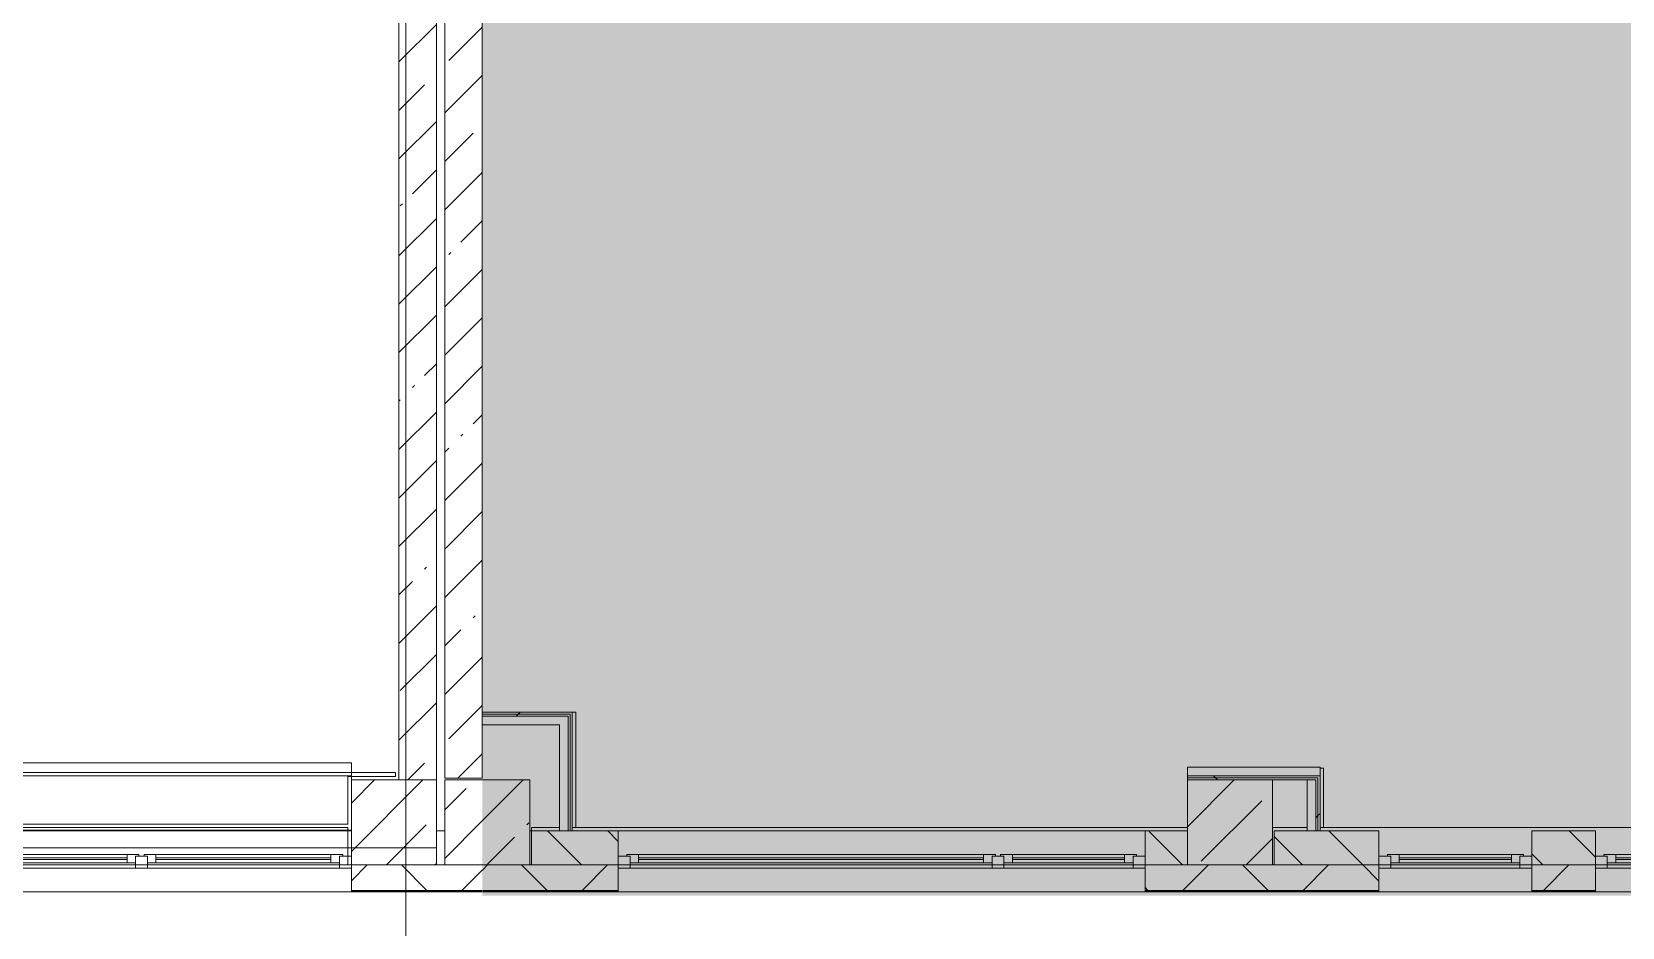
# Model space of a CAD drawing. Header units: millimetres. Extents: x 35147 to 231677, y -8553 to 29000.
# Drawn here: x 140777 to 150135, y -466 to 4803 of the extents above; entities that cross this region are included whole.
import ezdxf

# ---------------------------------------------------------------- set-up
doc = ezdxf.new("R2010")
doc.units = ezdxf.units.MM
doc.layers.add('A-DETL-GENF-2', color=7, linetype='Continuous', lineweight=9, true_color=0xc0c0c0, transparency=0.4)
for name, color, linetype, lineweight, true_color in [('A-FLOR-1', 7, 'Continuous', 5, 0xaaaaaa), ('A-FLOR-2', 7, 'Continuous', 5, 0xb7b7b7), ('A-GLAZ-3', 7, 'Continuous', 5, 0x737373), ('A-WALL-3', 7, 'Continuous', 9, 0x737373), ('A-WALL-4', 7, 'Continuous', 5, 0x737373), ('I-WALL-1', 7, 'Continuous', 5, 0xe7e7e7), ('I-WALL-2', 7, 'Continuous', 9, 0xe7e7e7), ('I-WALL-4', 7, 'Continuous', 5, 0x737373), ('S-COLS-2', 7, 'Continuous', 5, 0x737373)]:
    doc.layers.add(name, color=color, linetype=linetype, lineweight=lineweight, true_color=true_color)
for name, color, linetype, lineweight in [('A-GLAZ-2', 7, 'Continuous', 5), ('A-WALL', 7, 'Continuous', 9), ('A-WALL-2', 7, 'Continuous', 5), ('I-WALL-3', 7, 'Continuous', 5), ('S-COLS-1', 7, 'Continuous', 5), ('Оси', 7, 'Continuous', 9)]:
    doc.layers.add(name, color=color, linetype=linetype, lineweight=lineweight)
pattern_1 = [(45, (-38790, -150), (-285.123, 285.123), []), (45, (-38504.88, -150), (-285.123, 285.123), [504.031, -100.806, 16.764, -84.042])]
pattern_2 = [(45, (104667.4, 0), (-353.5534, 353.5534), []), (135, (104667.4, 0), (-353.5534, -353.5534), [])]
pattern_3 = [(45, (104667.4, 0), (-285.123, 285.123), []), (45, (104952.5, 0), (-285.123, 285.123), [504.031, -100.806, 16.764, -84.042])]
pattern_4 = [(135, (104667.4, 0), (-176.7767, -176.7767), [])]
pattern_5 = [(45, (104667.4, 0), (-530.33, 530.33), []), (135, (104667.4, 0), (-530.33, -530.33), [])]

# ---------------------------------------------------------------- blocks, each defined once
blk = doc.blocks.new('BSC_Колонна _Прямоугольная - 500х500-V243-2_9_2_птичка')
at = {"layer": 'S-COLS-1'}
h = blk.add_hatch(dxfattribs=at)
h.set_pattern_fill('FP_73', color=256, style=0, pattern_type=2)
h.set_pattern_definition(pattern_1)
h.paths.add_polyline_path([(-49.9, -250), (-30, -250), (-30, 250), (-250, 250), (-250, -250)])
h = blk.add_hatch(dxfattribs=at)
h.set_pattern_fill('FP_73', color=256, style=0, pattern_type=2)
h.set_pattern_definition(pattern_1)
h.paths.add_polyline_path([(-6.4, -250), (250, -250), (250, 250), (-30, 250), (-30, -250)])
for p, q in [((-30, 250), (-250, 250)), ((-250, 250), (-250, -250)), ((-250, -250), (-30, -250))]:
    blk.add_line(p, q, dxfattribs=at)
at = {"layer": 'S-COLS-2'}
for p, q in [((250, 250), (-30, 250)), ((250, -250), (250, 250)), ((-30, -250), (250, -250))]:
    blk.add_line(p, q, dxfattribs=at)
blk = doc.blocks.new('BSC_Колонна _Прямоугольная - 500х500-V244-2_9_2_птичка')
at = {"layer": 'S-COLS-1'}
h = blk.add_hatch(dxfattribs=at)
h.set_pattern_fill('FP_74', color=256, style=0, pattern_type=2)
h.set_pattern_definition([(45, (-43160, -150), (-285.123, 285.123), []), (45, (-42874.88, -150), (-285.123, 285.123), [504.031, -100.806, 16.764, -84.042])])
h.paths.add_polyline_path([(-250, -250), (250, -250), (250, 250), (-250, 250), (-250, -29.5)])
at = {"layer": 'S-COLS-2'}
for p, q in [((250, 250), (-250, 250)), ((-250, 250), (-250, -250)), ((250, -250), (250, 250)), ((-250, -250), (250, -250))]:
    blk.add_line(p, q, dxfattribs=at)
blk = doc.blocks.new('120_Окно_СКБ_2Ст - 120_Окно_СКБ_2Ст 3100х2500 _мал_ створка слева-2_-22446420-2_9_2_птичка')
at = {"layer": 'A-GLAZ-3'}
for p, q in [((-1550, -127), (-1550, -57)), ((-1550, -57), (-1480, -57)), ((1550, -57), (-1550, -57)), ((-1480, -57), (-1480, -127)), ((-720, -87), (-1480, -87)), ((-1480, -87), (-1480, -127)), ((-1430, -137), (-1430, -87)), ((-770, -137), (-770, -87)), ((-720, -127), (-720, -57)), ((-720, -57), (-650, -57)), ((-720, -127), (-720, -87)), ((-650, -57), (-650, -127)), ((1480, -87), (-650, -87)), ((-650, -87), (-650, -127)), ((-600, -137), (-600, -87)), ((1430, -137), (1430, -87)), ((1480, -127), (1480, -57)), ((1480, -57), (1550, -57)), ((1480, -127), (1480, -87)), ((1550, -57), (1550, -127)), ((-1480, -127), (-1550, -127)), ((-1550, -127), (-1500, -127)), ((-1480, -127), (-1500, -127)), ((-1500, -127), (-1500, -137)), ((-1500, -137), (-700, -137)), ((-700, -137), (-1500, -137)), ((-1430, -107), (-770, -107)), ((-770, -117), (-1430, -117)), ((-650, -127), (-720, -127)), ((-700, -127), (-720, -127)), ((-700, -127), (-670, -127)), ((-700, -137), (-700, -127)), ((-650, -127), (-670, -127)), ((-670, -127), (-670, -137)), ((-670, -137), (1500, -137)), ((1500, -137), (-670, -137)), ((-600, -107), (1430, -107)), ((1430, -117), (-600, -117)), ((1550, -127), (1480, -127)), ((1500, -127), (1480, -127)), ((1500, -127), (1550, -127)), ((1500, -137), (1500, -127))]:
    blk.add_line(p, q, dxfattribs=at)
blk = doc.blocks.new('120_Окно_СКБ_2Ст - 120_Окно_СКБ_2Ст 2100х2400 _мал створка справа_-22446225-2_9_2_птичка')
at = {"layer": 'A-GLAZ-2'}
for p, q in [((-1050, -127), (-1050, -57)), ((-1050, -57), (-980, -57)), ((1050, -57), (-1050, -57)), ((-980, -57), (-980, -127)), ((150, -87), (-980, -87)), ((-980, -87), (-980, -127)), ((-930, -137), (-930, -87)), ((100, -137), (100, -87)), ((150, -127), (150, -57)), ((150, -57), (220, -57)), ((150, -127), (150, -87)), ((220, -57), (220, -127)), ((980, -87), (220, -87)), ((220, -87), (220, -127)), ((270, -137), (270, -87)), ((930, -137), (930, -87)), ((980, -127), (980, -57)), ((980, -57), (1050, -57)), ((980, -127), (980, -87)), ((1050, -57), (1050, -127)), ((-980, -127), (-1050, -127)), ((-1050, -127), (-1000, -127)), ((-980, -127), (-1000, -127)), ((-1000, -127), (-1000, -137)), ((-1000, -137), (170, -137)), ((170, -137), (-1000, -137)), ((-930, -107), (100, -107)), ((100, -117), (-930, -117)), ((220, -127), (150, -127)), ((170, -127), (150, -127)), ((170, -127), (200, -127)), ((170, -137), (170, -127)), ((220, -127), (200, -127)), ((200, -127), (200, -137)), ((200, -137), (1000, -137)), ((1000, -137), (200, -137)), ((270, -107), (930, -107)), ((930, -117), (270, -117)), ((1050, -127), (980, -127)), ((1000, -127), (980, -127)), ((1000, -127), (1050, -127)), ((1000, -137), (1000, -127))]:
    blk.add_line(p, q, dxfattribs=at)
blk = doc.blocks.new('120_Окно_СКБ_2Ст - 120_Окно_СКБ_2Ст 2100х2500 _мал створка СЛЕВА_-V280-2_9_2_птичка')
at = {"layer": 'A-GLAZ-3'}
for p, q in [((-1050, -127), (-1050, -57)), ((-1050, -57), (-980, -57)), ((1050, -57), (-1050, -57)), ((-980, -57), (-980, -127)), ((-220, -87), (-980, -87)), ((-980, -87), (-980, -127)), ((-930, -137), (-930, -87)), ((-270, -137), (-270, -87)), ((-220, -127), (-220, -57)), ((-220, -57), (-150, -57)), ((-220, -127), (-220, -87)), ((-150, -57), (-150, -127)), ((980, -87), (-150, -87)), ((-150, -87), (-150, -127)), ((-100, -137), (-100, -87)), ((930, -137), (930, -87)), ((980, -127), (980, -57)), ((980, -57), (1050, -57)), ((980, -127), (980, -87)), ((1050, -57), (1050, -127)), ((-980, -127), (-1050, -127)), ((-1050, -127), (-1000, -127)), ((-980, -127), (-1000, -127)), ((-1000, -127), (-1000, -137)), ((-1000, -137), (-200, -137)), ((-200, -137), (-1000, -137)), ((-930, -107), (-270, -107)), ((-270, -117), (-930, -117)), ((-150, -127), (-220, -127)), ((-200, -127), (-220, -127)), ((-200, -127), (-170, -127)), ((-200, -137), (-200, -127)), ((-150, -127), (-170, -127)), ((-170, -127), (-170, -137)), ((-170, -137), (1000, -137)), ((1000, -137), (-170, -137)), ((-100, -107), (930, -107)), ((930, -117), (-100, -117)), ((1050, -127), (980, -127)), ((1000, -127), (980, -127)), ((1000, -127), (1050, -127)), ((1000, -137), (1000, -127))]:
    blk.add_line(p, q, dxfattribs=at)
blk = doc.blocks.new('BSC_Колонна _Прямоугольная - 500х500-V317-2_9_2_птичка')
at = {"layer": 'S-COLS-1'}
h = blk.add_hatch(dxfattribs=at)
h.set_pattern_fill('FP_137', color=256, style=0, pattern_type=2)
h.set_pattern_definition([(45, (-38240, -150), (-285.123, 285.123), []), (45, (-37954.88, -150), (-285.123, 285.123), [504.031, -100.806, 16.764, -84.042])])
h.paths.add_polyline_path([(-250, -250), (250, -250), (250, 250), (-250, 250), (-250, 80.5)])
for p, q in [((250, 250), (-250, 250)), ((-250, 250), (-250, -250)), ((250, -250), (250, 250)), ((-250, -250), (250, -250))]:
    blk.add_line(p, q, dxfattribs=at)
blk = doc.blocks.new('120_Окно_СКБ_1Ст - 120_Окно_СКБ_1Ст 900х2500_h_-20664874-2_9_2_птичка')
at = {"layer": 'A-GLAZ-3'}
for p, q in [((-450, -127), (-450, -57)), ((-450, -57), (-380, -57)), ((450, -57), (-450, -57)), ((-380, -57), (-380, -127)), ((380, -87), (-380, -87)), ((-380, -87), (-380, -127)), ((-330, -137), (-330, -87)), ((330, -137), (330, -87)), ((380, -127), (380, -57)), ((380, -57), (450, -57)), ((380, -127), (380, -87)), ((450, -57), (450, -127)), ((-380, -127), (-450, -127)), ((-450, -127), (-400, -127)), ((-380, -127), (-400, -127)), ((-400, -127), (-400, -137)), ((-400, -137), (400, -137)), ((400, -137), (-400, -137)), ((-330, -107), (330, -107)), ((330, -117), (-330, -117)), ((450, -127), (380, -127)), ((400, -127), (380, -127)), ((400, -127), (450, -127)), ((400, -137), (400, -127))]:
    blk.add_line(p, q, dxfattribs=at)
blk = doc.blocks.new('Зашивка приборов отопления25 - Зашивка приборов отопления-33322064-2_9_2_птичка')
at = {"layer": 'A-WALL-2'}
for p, q in [((36640, 23400), (34540, 23400)), ((34540, 23104), (34540, 23079)), ((34540, 23079), (36640, 23079)), ((36640, 23079), (34540, 23079)), ((34540, 23079), (34540, 23004)), ((34540, 23004), (36640, 23004))]:
    blk.add_line(p, q, dxfattribs=at)

msp = doc.modelspace()

# ---------------------------------------------------------------- hatches: boundary and pattern name
at = {"layer": 'A-DETL-GENF-2'}
msp.add_hatch(color=256, dxfattribs=at).paths.add_polyline_path([(180508.3, -280), (180527.4, -280), (180527.4, 3300), (189527.4, 3300), (189527.4, 27350), (146577.4, 27350), (146577.4, 23778), (143427.4, 23778), (143427.4, -280), (179580.8, -280)])
at = {"layer": 'A-WALL-2'}
h = msp.add_hatch(dxfattribs=at)
h.set_pattern_fill('FP_94', color=256, style=0, pattern_type=2)
h.set_pattern_definition(pattern_4)
h.paths.add_polyline_path([(147327.4, -100), (147577.4, -100), (147577.4, 100), (147327.4, 96.3)])
h.paths.add_polyline_path([(143717.4, -100), (144227.4, -100), (144227.4, 100), (143717.4, 100)])
h = msp.add_hatch(dxfattribs=at)
h.set_pattern_fill('FP_94', color=256, style=0, pattern_type=2)
h.set_pattern_definition(pattern_4)
h.paths.add_polyline_path([(149603.7, -100), (149977.4, -100), (149977.4, 100), (149603.7, 100)])
h.paths.add_polyline_path([(148703.7, -100), (148703.7, 100), (148087.4, 100), (148087.4, -100)])
h = msp.add_hatch(dxfattribs=at)
h.set_pattern_fill('FP_84', color=256, style=0, pattern_type=2)
h.set_pattern_definition(pattern_2)
h.paths.add_polyline_path([(137677.4, -250), (138537.4, -250), (138537.4, -100), (137677.4, -100)])
h.paths.add_polyline_path([(143427.4, -250), (143427.4, -100), (142657.4, -100), (142657.4, -250), (143407.5, -250)])
h.paths.add_polyline_path([(135577.4, -250), (135577.4, -100), (133877.1, -100), (133877.1, -250), (135523.6, -250)])
h.paths.add_polyline_path([(139437.4, -250), (140557.4, -250), (140557.4, -100), (139437.4, -100)])
h.paths.add_polyline_path([(131077.1, -250), (131077.1, -100), (129477.4, -100), (129477.4, -250), (130886, -250)])
h.paths.add_polyline_path([(123002.1, -250), (123477.4, -250), (123477.4, -100), (122827.4, -100), (122827.4, -250)])
h.paths.add_polyline_path([(126277.4, -250), (127377.4, -250), (127377.4, -100), (126277.4, -100)])
h.paths.add_polyline_path([(121610.8, -250), (121927.4, -250), (121927.4, -100), (120777.4, -100), (120777.4, -250), (121147, -250)])
h.paths.add_polyline_path([(117677.4, -250), (117677.4, -100), (116327.4, -100), (116327.4, -250), (117437, -250)])
h.paths.add_polyline_path([(112799.4, -250), (113227.4, -250), (113227.4, -100), (109297.4, -100), (109297.4, -250), (111871.8, -250)])
h.paths.add_polyline_path([(108397.4, -250), (108397.4, -100), (104407.4, -100), (104407.4, -250), (108161.8, -250)])
h = msp.add_hatch(dxfattribs=at)
h.set_pattern_fill('FP_84', color=256, style=0, pattern_type=2)
h.set_pattern_definition(pattern_2)
h.paths.add_polyline_path([(180367.4, -250), (180367.4, -100), (176227.4, -100), (176227.4, -250), (179580.8, -250)])
h.paths.add_polyline_path([(174015.7, -250), (175327.4, -250), (175327.4, -100), (171727.4, -100), (171727.4, -250), (172160.7, -250)])
h.paths.add_polyline_path([(163477.4, -250), (163477.4, -100), (162727.4, -100), (162727.4, -250), (162885.5, -250)])
h.paths.add_polyline_path([(166595.5, -250), (166727.4, -250), (166727.4, -100), (165577.4, -100), (165577.4, -250), (165668, -250)])
h.paths.add_polyline_path([(161577.4, -250), (161827.4, -250), (161827.4, -100), (161077.4, -100), (161077.4, -250), (161494.2, -250)])
h.paths.add_polyline_path([(169827.4, -250), (170827.4, -250), (170827.4, -100), (169827.4, -100)])
h.paths.add_polyline_path([(157977.4, -250), (157977.4, -100), (156577.4, -100), (156577.4, -250), (157320.3, -250)])
h.paths.add_polyline_path([(153477.4, -250), (153477.4, -100), (152077.4, -100), (152077.4, -250), (152682.7, -250)])
h.paths.add_polyline_path([(149900.2, -250), (149977.4, -250), (149977.4, -100), (149603.7, -100), (149603.7, -250)])
h.paths.add_polyline_path([(147327.4, -250), (148703.7, -250), (148703.7, -100), (147327.4, -100)])
h.paths.add_polyline_path([(143738.3, -250), (144227.4, -250), (144227.4, -100), (143427.4, -100), (143431.3, -250), (143707.4, -250)])
at = {"layer": 'I-WALL-1'}
msp.add_hatch(color=256, dxfattribs=at).paths.add_polyline_path([(148332.4, 100), (148332.4, 400), (148282.4, 400), (148282.4, 100)])
at = {"layer": 'I-WALL-2'}
for points in [[(143882.4, 725), (143932.4, 725), (143932.4, 775), (143427.4, 775), (143427.4, 725), (143559, 725)], [(143932.4, 100), (143932.4, 725), (143882.4, 725), (143882.4, 100)], [(148357.4, 425), (148357.4, 475), (147577.4, 475), (147577.4, 425), (148045.1, 425)]]:
    msp.add_hatch(color=256, dxfattribs=at).paths.add_polyline_path(points)
at = {"layer": 'I-WALL-3'}
h = msp.add_hatch(dxfattribs=at)
h.set_pattern_fill('FP_92', color=256, style=0, pattern_type=2)
h.set_pattern_definition(pattern_3)
h.paths.add_polyline_path([(142937.4, 400), (143157.4, 400), (143157.4, 7400), (142937.4, 7400), (142937.4, 808.9)])
h = msp.add_hatch(dxfattribs=at)
h.set_pattern_fill('FP_92', color=256, style=0, pattern_type=2)
h.set_pattern_definition(pattern_3)
h.paths.add_polyline_path([(143207.4, 410), (143427.4, 410), (143427.4, 7380), (143207.4, 7380), (143207.4, 808.9)])
h = msp.add_hatch(dxfattribs=at)
h.set_pattern_fill('FP_184', color=256, style=0, pattern_type=2)
h.set_pattern_definition(pattern_5)
h.paths.add_polyline_path([(143944.9, 787.5), (143957.4, 787.5), (143957.4, 800), (143427.4, 800), (143427.4, 787.5), (143567.2, 787.5)])
h = msp.add_hatch(dxfattribs=at)
h.set_pattern_fill('FP_184', color=256, style=0, pattern_type=2)
h.set_pattern_definition(pattern_5)
h.paths.add_polyline_path([(143932.4, 775), (143944.9, 775), (143944.9, 787.5), (143427.4, 787.5), (143427.4, 775), (143565.5, 775)])
h = msp.add_hatch(dxfattribs=at)
h.set_pattern_fill('FP_184', color=256, style=0, pattern_type=2)
h.set_pattern_definition(pattern_5)
h.paths.add_polyline_path([(148344.9, 412.5), (148357.4, 412.5), (148357.4, 425), (147577.4, 425), (147577.4, 412.5), (148045.1, 412.5)])
h = msp.add_hatch(dxfattribs=at)
h.set_pattern_fill('FP_184', color=256, style=0, pattern_type=2)
h.set_pattern_definition(pattern_5)
h.paths.add_polyline_path([(148344.9, 400), (148344.9, 412.5), (147577.4, 412.5), (147577.4, 400), (148332.4, 400)])
h = msp.add_hatch(dxfattribs=at)
h.set_pattern_fill('FP_184', color=256, style=0, pattern_type=2)
h.set_pattern_definition(pattern_5)
h.paths.add_polyline_path([(148344.9, 100), (148344.9, 400), (148332.4, 400), (148332.4, 100)])
h = msp.add_hatch(dxfattribs=at)
h.set_pattern_fill('FP_184', color=256, style=0, pattern_type=2)
h.set_pattern_definition(pattern_5)
h.paths.add_polyline_path([(148344.9, 100), (148357.4, 100), (148357.4, 412.5), (148344.9, 412.5), (148344.9, 194.5)])

# ---------------------------------------------------------------- linework, layer by layer
at = {"layer": 'A-FLOR-1'}
for p, q in [((142917.4, 445), (140557.4, 445)), ((142637.4, 140), (142637.4, 420)), ((142637.4, 420), (142917.4, 420)), ((142917.4, 420), (142917.4, 445)), ((140557.4, 140), (142637.4, 140)), ((142637.4, 100), (142657.4, 100)), ((143157.4, 100), (143207.4, 100))]:
    msp.add_line(p, q, dxfattribs=at)
at = {"layer": 'A-FLOR-2'}
for p, q in [((143957.4, 800), (143977.4, 800)), ((143977.4, 800), (143977.4, 120)), ((148357.4, 470), (148377.4, 470)), ((148377.4, 470), (148377.4, 120)), ((143707.4, 100), (143717.4, 100))]:
    msp.add_line(p, q, dxfattribs=at)
at = {"layer": 'A-WALL'}
for p, q in [((142657.4, -250), (143427.4, -250)), ((142657.4, -253), (143427.4, -253))]:
    msp.add_line(p, q, dxfattribs=at)
at = {"layer": 'A-WALL-2'}
for p, q in [((138277.4, 100), (142637.4, 100)), ((138537.4, -100), (142657.4, -100)), ((142657.4, -100), (142657.4, -258)), ((143207.4, -100), (143157.4, -100)), ((143427.4, -258), (126277.4, -258))]:
    msp.add_line(p, q, dxfattribs=at)
at = {"layer": 'A-WALL-3'}
for p, q in [((143427.4, 800), (143427.4, 725)), ((143427.4, 787.5), (143944.9, 787.5)), ((143427.4, 775), (143932.4, 775)), ((143932.4, 775), (143932.4, 100)), ((143944.9, 787.5), (143944.9, 100)), ((148357.4, 425), (147577.4, 425)), ((148344.9, 412.5), (147577.4, 412.5)), ((148332.4, 400), (148282.4, 400)), ((148332.4, 100), (148332.4, 400)), ((148344.9, 100), (148344.9, 412.5)), ((143717.4, -100), (144227.4, -100)), ((147327.4, -100), (147577.4, -100)), ((148087.4, -100), (148703.7, -100)), ((149603.7, -100), (149977.4, -100)), ((143430.9, -253), (144227.4, -253)), ((143431.3, -250), (144227.4, -250)), ((147327.4, -250), (148703.7, -250)), ((147327.4, -253), (148703.7, -253)), ((149603.7, -250), (149977.4, -250)), ((149603.7, -253), (149977.4, -253))]:
    msp.add_line(p, q, dxfattribs=at)
at = {"layer": 'A-WALL-4'}
for p, q in [((143717.4, 100), (143717.4, -100)), ((143717.4, 100), (147577.4, 100)), ((144227.4, -258), (144227.4, 100)), ((147327.4, 96.3), (147327.4, -258)), ((148703.7, 100), (148087.4, 100)), ((148087.4, 100), (148087.4, -100)), ((148703.7, -258), (148703.7, 100)), ((149977.4, 100), (149603.7, 100)), ((149603.7, 100), (149603.7, -258)), ((149977.4, -258), (149977.4, 100)), ((143707.4, -100), (143717.4, -100)), ((148077.4, -100), (148087.4, -100)), ((162727.4, -258), (143430.3, -258))]:
    msp.add_line(p, q, dxfattribs=at)
at = {"layer": 'I-WALL-3'}
for p, q in [((143157.4, 400), (143157.4, 7400)), ((143207.4, 7380), (143207.4, 410)), ((142937.4, 5270), (142937.4, 400)), ((143207.4, 410), (143427.4, 410)), ((140556.6, 120), (142637.4, 120)), ((142637.4, -100), (142637.4, 120))]:
    msp.add_line(p, q, dxfattribs=at)
at = {"layer": 'I-WALL-4'}
for p, q in [((143427.4, 800), (143427.4, 7380)), ((143957.4, 800), (143427.4, 800)), ((143957.4, 100), (143957.4, 800)), ((143427.4, 410), (143427.4, 725)), ((143427.4, 725), (143882.4, 725)), ((143882.4, 725), (143882.4, 100)), ((148357.4, 475), (147577.4, 475)), ((147577.4, 475), (147577.4, 400)), ((148357.4, 100), (148357.4, 475)), ((148077.4, 400), (148282.4, 400)), ((148282.4, 400), (148282.4, 100)), ((143717.4, 120), (143882.4, 120)), ((143717.4, 120), (143717.4, 100)), ((143957, 120), (147572.6, 120)), ((148077.4, 120), (148282.4, 120)), ((148356.6, 120), (152077.4, 120)), ((147327.4, -100), (144227.4, -100)), ((149603.7, -100), (148703.7, -100)), ((152077.4, -100), (149977.4, -100))]:
    msp.add_line(p, q, dxfattribs=at)
at = {"layer": 'Оси'}
for p, q in [((142977.4, -4552.8), (142977.4, 7947.2)), ((130657.4, 0), (143157.4, 0))]:
    msp.add_line(p, q, dxfattribs=at)

# ---------------------------------------------------------------- block references
at = {"layer": 'A-GLAZ-2', "rotation": 180}
msp.add_blockref('120_Окно_СКБ_2Ст - 120_Окно_СКБ_2Ст 2100х2400 _мал створка справа_-22446225-2_9_2_птичка', (141607.4, -175), dxfattribs=at)
at = {"layer": 'A-GLAZ-3', "rotation": 180}
for name, p in [('120_Окно_СКБ_2Ст - 120_Окно_СКБ_2Ст 3100х2500 _мал_ створка слева-2_-22446420-2_9_2_птичка', (145777.4, -175)), ('120_Окно_СКБ_1Ст - 120_Окно_СКБ_1Ст 900х2500_h_-20664874-2_9_2_птичка', (149153.7, -175)), ('120_Окно_СКБ_2Ст - 120_Окно_СКБ_2Ст 2100х2500 _мал створка СЛЕВА_-V280-2_9_2_птичка', (151027.4, -175))]:
    msp.add_blockref(name, p, dxfattribs=at)
at = {"layer": 'A-WALL-2', "rotation": 180}
msp.add_blockref('Зашивка приборов отопления25 - Зашивка приборов отопления-33322064-2_9_2_птичка', (177197.4, 23504), dxfattribs=at)
at = {"layer": 'S-COLS-1'}
msp.add_blockref('BSC_Колонна _Прямоугольная - 500х500-V317-2_9_2_птичка', (142907.4, 150), dxfattribs=at)
at = {"layer": 'S-COLS-2'}
for name, p in [('BSC_Колонна _Прямоугольная - 500х500-V243-2_9_2_птичка', (143457.4, 150)), ('BSC_Колонна _Прямоугольная - 500х500-V244-2_9_2_птичка', (147827.4, 150))]:
    msp.add_blockref(name, p, dxfattribs=at)

doc.saveas('drawing.dxf')
